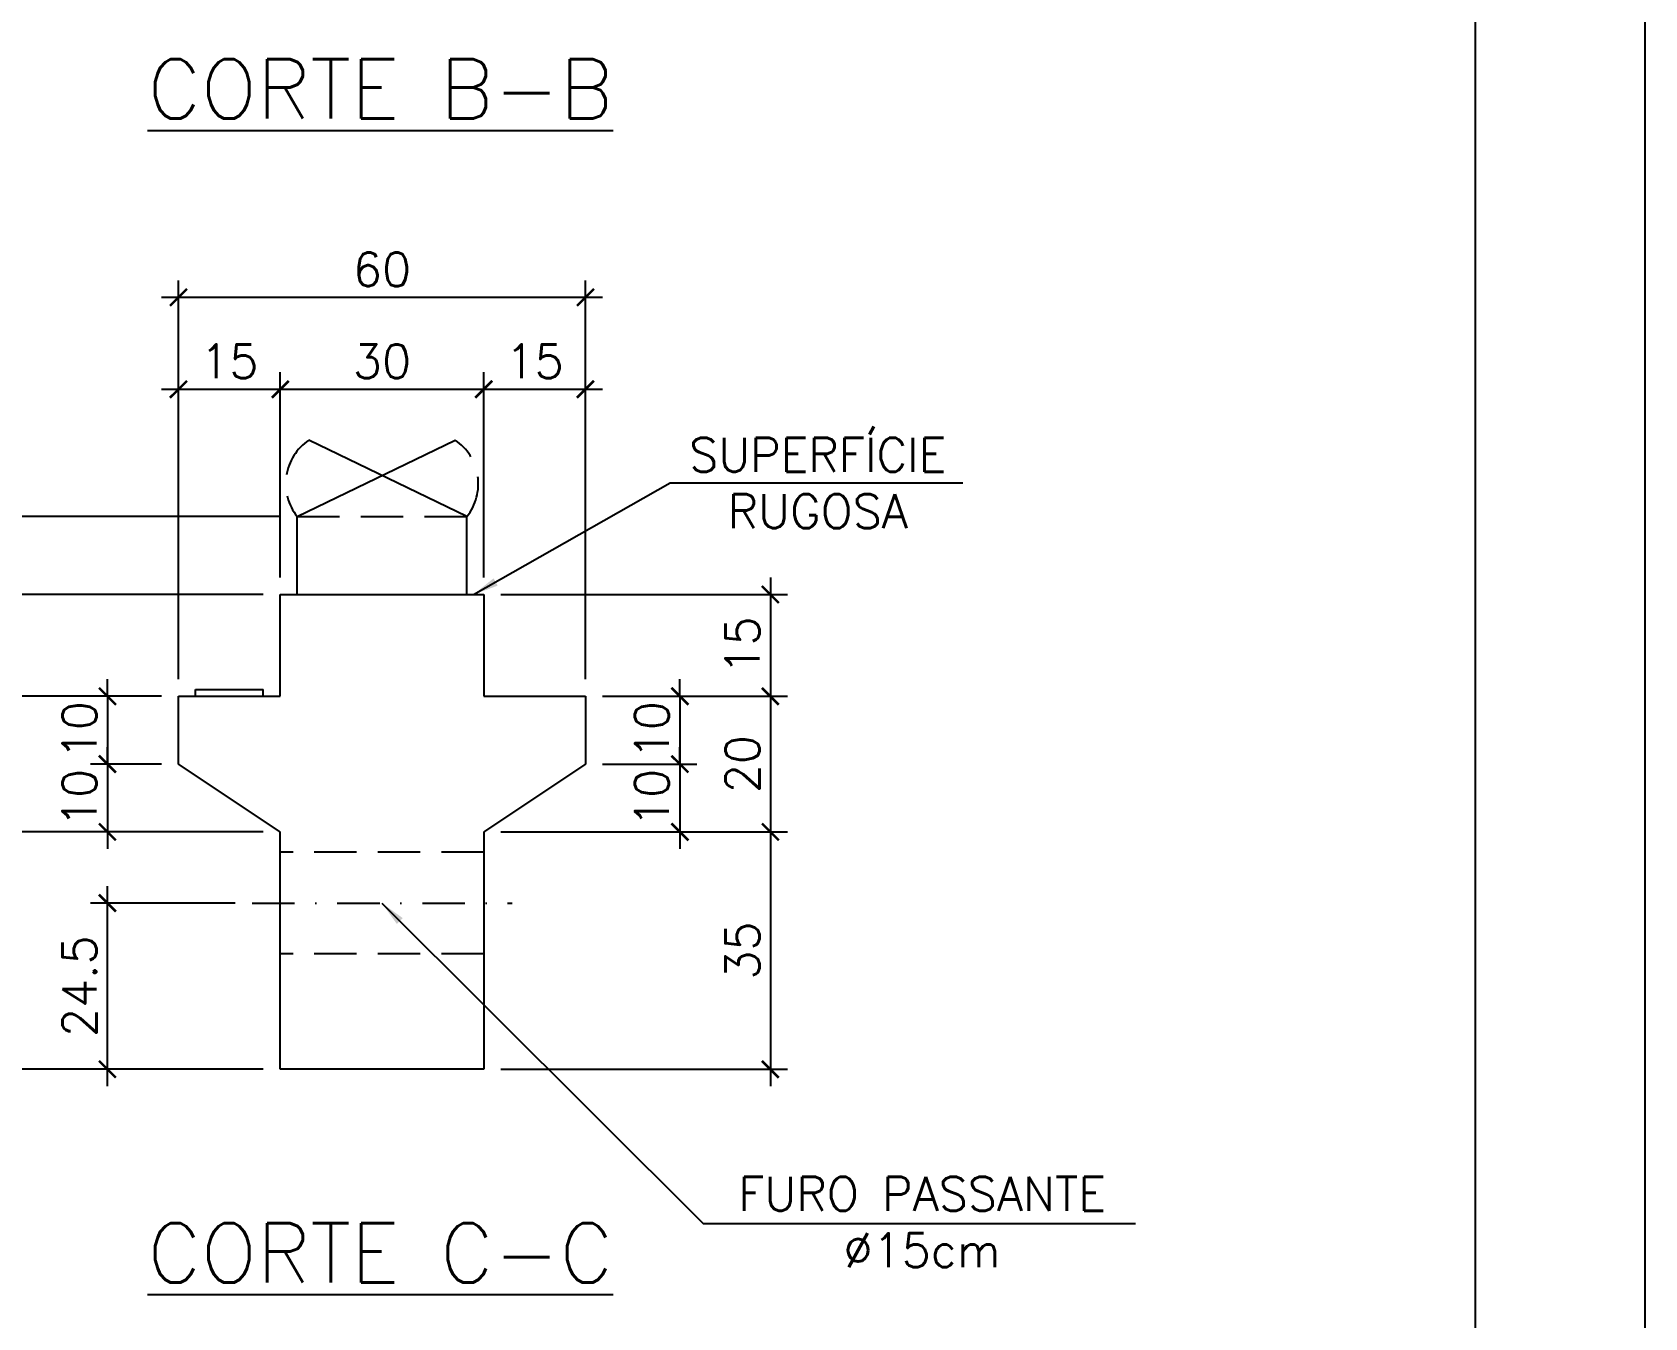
# Model space of a CAD drawing. Header units: centimetres. Extents: x 1658 to 6058, y 7962 to 9447.
# Drawn here: x 3282.9 to 3758.4, y 8270.3 to 8649.4 of the extents above; entities that cross this region are included whole.
import ezdxf

# ---------------------------------------------------------------- set-up
doc = ezdxf.new("R2010")
doc.units = ezdxf.units.CM
doc.header["$LTSCALE"] = 50
doc.header["$MEASUREMENT"] = 0
doc.header["$PDMODE"] = 67
doc.linetypes.add('DASHDOT', pattern=[1, 0.5, -0.25, 0, -0.25])
doc.linetypes.add('HIDDEN', pattern=[0.375, 0.25, -0.125])
for name, color, linetype in [('COTAS-PRECON', 1, 'Continuous'), ('FORMATO-PRECON', 2, 'Continuous'), ('LINHA-01-PRECON', 1, 'Continuous'), ('LINHA-04-PRECON', 4, 'Continuous')]:
    doc.layers.add(name, color=color, linetype=linetype)
doc.styles.get("Standard").update_dxf_attribs({"font": 'romans.shx'})
doc.linetypes.add('ZIGZAG', pattern='A,0.0001,-0.2,[131,ltypeshp.shx,S=0.2,R=0,X=-0.2,Y=0],-0.4,[131,ltypeshp.shx,S=0.2,R=180,X=0.2,Y=0],-0.2', length=0.8001)
doc.dimstyles.new('ESC50-25', dxfattribs={"dimscale": 50, "dimtxt": 0.2, "dimasz": 0.1, "dimexe": 0.1, "dimexo": 0.1, "dimgap": 0.065, "dimtad": 1, "dimdec": 1, "dimlfac": 0.5, "dimzin": 12, "dimdsep": 46, "dimtxsty": 'Standard', "dimblk": 'ARCHTICK', "dimcen": 0.09, "dimdle": 0.1, "dimclrd": 256, "dimclre": 256, "dimclrt": 2, "dimaunit": 1, "dimazin": 0, "dimtfac": 1, "dimtdec": 1, "dimtix": 1, "dimtmove": 1, "dimatfit": 3, "dimfxl": 1, "dimtolj": 1, "dimtzin": 0, "dimlwd": -1, "dimlwe": -1, "dimarcsym": 0})
doc.dimstyles.new('ESC50-50', dxfattribs={"dimscale": 50, "dimtxt": 0.2, "dimasz": 0.15, "dimexe": 0.15, "dimexo": 0.15, "dimgap": 0.08, "dimtad": 1, "dimdec": 1, "dimzin": 12, "dimdsep": 46, "dimtxsty": 'Standard', "dimblk": 'ARCHTICK', "dimcen": 0.09, "dimdle": 0.15, "dimclrd": 256, "dimclre": 256, "dimclrt": 2, "dimazin": 3, "dimtfac": 1, "dimtdec": 1, "dimtix": 1, "dimtmove": 2, "dimatfit": 2, "dimfxl": 0.15, "dimtolj": 1, "dimtzin": 0, "dimarcsym": 0})

# ---------------------------------------------------------------- blocks, each defined once
blk = doc.blocks.new('A$C12EB5E76')
at = {"layer": 'FORMATO-PRECON'}
blk.add_lwpolyline([(-114.69, 1254.28), (-114.69, 4224.28), (4085.31, 4224.28), (4085.31, 1254.28)], close=True, dxfattribs=at)
at = {"layer": 'FORMATO-PRECON', "color": 6}
blk.add_lwpolyline([(135.31, 1354.28), (135.31, 4124.28), (3985.31, 4124.28), (3985.31, 1354.28)], close=True, dxfattribs=at)
blk = doc.blocks.new('_ArchTick')
at = {"color": 0, "linetype": 'ByBlock', "const_width": 0.15}
blk.add_lwpolyline([(-0.5, -0.5), (0.5, 0.5)], dxfattribs=at)
blk = doc.blocks.new('*D114')
at = {"layer": 'COTAS-PRECON', "transparency": 16777216}
for p, q in [((3246.98, 8506.57), (3246.98, 8511.57)), ((3356.04, 8506.57), (3241.98, 8506.57)), ((3246.98, 8506.57), (3246.98, 8483.57)), ((3351.04, 8483.57), (3241.98, 8483.57)), ((3246.98, 8483.57), (3246.98, 8478.57))]:
    blk.add_line(p, q, dxfattribs=at)
at = {"layer": 'Defpoints', "color": 0, "transparency": 16777216}
for p in [(3361.04, 8506.57), (3246.98, 8483.57), (3356.04, 8483.57)]:
    blk.add_point(p, dxfattribs=at)
at = {"layer": 'COTAS-PRECON', "transparency": 16777216, "xscale": 5, "yscale": 5, "zscale": 5}
for p, rotation in [((3246.98, 8506.57), 270), ((3246.98, 8483.57), 90)]:
    blk.add_blockref('_ArchTick', p, dxfattribs=dict(at, rotation=rotation))
at = {"layer": 'COTAS-PRECON', "color": 2, "transparency": 16777216, "insert": (3238.73, 8495.07), "char_height": 10, "attachment_point": 5, "rotation": 90}
blk.add_mtext('\\A1;11.5', dxfattribs=at)
blk = doc.blocks.new('*D115')
at = {"layer": 'COTAS-PRECON', "transparency": 16777216}
for p, q in [((3246.98, 8488.57), (3246.98, 8338.57)), ((3351.04, 8483.57), (3241.98, 8483.57)), ((3351.04, 8343.57), (3241.98, 8343.57))]:
    blk.add_line(p, q, dxfattribs=at)
at = {"layer": 'Defpoints', "color": 0, "transparency": 16777216}
for p in [(3356.04, 8483.57), (3246.98, 8343.57), (3356.04, 8343.57)]:
    blk.add_point(p, dxfattribs=at)
at = {"layer": 'COTAS-PRECON', "transparency": 16777216, "xscale": 5, "yscale": 5, "zscale": 5}
for p, rotation in [((3246.98, 8483.57), 90), ((3246.98, 8343.57), 270)]:
    blk.add_blockref('_ArchTick', p, dxfattribs=dict(at, rotation=rotation))
at = {"layer": 'COTAS-PRECON', "color": 2, "transparency": 16777216, "insert": (3238.73, 8413.57), "char_height": 10, "attachment_point": 5, "rotation": 90}
blk.add_mtext('\\A1;70', dxfattribs=at)
blk = doc.blocks.new('*D116')
at = {"layer": 'COTAS-PRECON', "transparency": 16777216}
for p, q in [((3275.35, 8488.57), (3275.35, 8448.57)), ((3351.04, 8483.57), (3270.35, 8483.57)), ((3321.04, 8453.57), (3270.35, 8453.57))]:
    blk.add_line(p, q, dxfattribs=at)
at = {"layer": 'Defpoints', "color": 0, "transparency": 16777216}
for p in [(3356.04, 8483.57), (3275.35, 8453.57), (3326.04, 8453.57)]:
    blk.add_point(p, dxfattribs=at)
at = {"layer": 'COTAS-PRECON', "transparency": 16777216, "xscale": 5, "yscale": 5, "zscale": 5}
for p, rotation in [((3275.35, 8483.57), 90), ((3275.35, 8453.57), 270)]:
    blk.add_blockref('_ArchTick', p, dxfattribs=dict(at, rotation=rotation))
at = {"layer": 'COTAS-PRECON', "color": 2, "transparency": 16777216, "insert": (3267.1, 8468.57), "char_height": 10, "attachment_point": 5, "rotation": 90}
blk.add_mtext('\\A1;15', dxfattribs=at)
blk = doc.blocks.new('*D117')
at = {"layer": 'COTAS-PRECON', "transparency": 16777216}
for p, q in [((3275.35, 8458.57), (3275.35, 8408.57)), ((3321.04, 8453.57), (3270.35, 8453.57)), ((3351.04, 8413.57), (3270.35, 8413.57))]:
    blk.add_line(p, q, dxfattribs=at)
at = {"layer": 'Defpoints', "color": 0, "transparency": 16777216}
for p in [(3326.04, 8453.57), (3275.35, 8413.57), (3356.04, 8413.57)]:
    blk.add_point(p, dxfattribs=at)
at = {"layer": 'COTAS-PRECON', "transparency": 16777216, "xscale": 5, "yscale": 5, "zscale": 5}
for p, rotation in [((3275.35, 8453.57), 90), ((3275.35, 8413.57), 270)]:
    blk.add_blockref('_ArchTick', p, dxfattribs=dict(at, rotation=rotation))
at = {"layer": 'COTAS-PRECON', "color": 2, "transparency": 16777216, "insert": (3267.1, 8433.57), "char_height": 10, "attachment_point": 5, "rotation": 90}
blk.add_mtext('\\A1;20', dxfattribs=at)
blk = doc.blocks.new('*D118')
at = {"layer": 'COTAS-PRECON', "transparency": 16777216}
for p, q in [((3275.35, 8418.57), (3275.35, 8338.57)), ((3351.04, 8413.57), (3270.35, 8413.57)), ((3351.04, 8343.57), (3270.35, 8343.57))]:
    blk.add_line(p, q, dxfattribs=at)
at = {"layer": 'Defpoints', "color": 0, "transparency": 16777216}
for p in [(3356.04, 8413.57), (3275.35, 8343.57), (3356.04, 8343.57)]:
    blk.add_point(p, dxfattribs=at)
at = {"layer": 'COTAS-PRECON', "transparency": 16777216, "xscale": 5, "yscale": 5, "zscale": 5}
for p, rotation in [((3275.35, 8413.57), 90), ((3275.35, 8343.57), 270)]:
    blk.add_blockref('_ArchTick', p, dxfattribs=dict(at, rotation=rotation))
at = {"layer": 'COTAS-PRECON', "color": 2, "transparency": 16777216, "insert": (3267.1, 8378.57), "char_height": 10, "attachment_point": 5, "rotation": 90}
blk.add_mtext('\\A1;35', dxfattribs=at)
blk = doc.blocks.new('*D119')
at = {"layer": 'COTAS-PRECON', "transparency": 16777216}
for p, q in [((3305.08, 8453.57), (3305.08, 8458.57)), ((3321.04, 8453.57), (3300.08, 8453.57)), ((3305.08, 8453.57), (3305.08, 8433.57)), ((3321.04, 8433.57), (3300.08, 8433.57)), ((3305.08, 8433.57), (3305.08, 8428.57))]:
    blk.add_line(p, q, dxfattribs=at)
at = {"layer": 'Defpoints', "color": 0, "transparency": 16777216}
for p in [(3326.04, 8453.57), (3305.08, 8433.57), (3326.04, 8433.57)]:
    blk.add_point(p, dxfattribs=at)
at = {"layer": 'COTAS-PRECON', "transparency": 16777216, "xscale": 5, "yscale": 5, "zscale": 5}
for p, rotation in [((3305.08, 8453.57), 270), ((3305.08, 8433.57), 90)]:
    blk.add_blockref('_ArchTick', p, dxfattribs=dict(at, rotation=rotation))
at = {"layer": 'COTAS-PRECON', "color": 2, "transparency": 16777216, "insert": (3296.83, 8443.57), "char_height": 10, "attachment_point": 5, "rotation": 90}
blk.add_mtext('\\A1;10', dxfattribs=at)
blk = doc.blocks.new('*D120')
at = {"layer": 'COTAS-PRECON', "transparency": 16777216}
for p, q in [((3305.08, 8433.57), (3305.08, 8438.57)), ((3321.04, 8433.57), (3300.08, 8433.57)), ((3305.08, 8433.57), (3305.08, 8413.57)), ((3351.04, 8413.57), (3300.08, 8413.57)), ((3305.08, 8413.57), (3305.08, 8408.57))]:
    blk.add_line(p, q, dxfattribs=at)
at = {"layer": 'Defpoints', "color": 0, "transparency": 16777216}
for p in [(3326.04, 8433.57), (3305.08, 8413.57), (3356.04, 8413.57)]:
    blk.add_point(p, dxfattribs=at)
at = {"layer": 'COTAS-PRECON', "transparency": 16777216, "xscale": 5, "yscale": 5, "zscale": 5}
for p, rotation in [((3305.08, 8433.57), 270), ((3305.08, 8413.57), 90)]:
    blk.add_blockref('_ArchTick', p, dxfattribs=dict(at, rotation=rotation))
at = {"layer": 'COTAS-PRECON', "color": 2, "transparency": 16777216, "insert": (3296.83, 8423.57), "char_height": 10, "attachment_point": 5, "rotation": 90}
blk.add_mtext('\\A1;10', dxfattribs=at)
blk = doc.blocks.new('*D121')
at = {"layer": 'COTAS-PRECON', "transparency": 16777216}
for p, q in [((3326.04, 8458.57), (3326.04, 8549.11)), ((3356.04, 8488.57), (3356.04, 8549.11)), ((3321.04, 8544.11), (3361.04, 8544.11))]:
    blk.add_line(p, q, dxfattribs=at)
at = {"layer": 'Defpoints', "color": 0, "transparency": 16777216}
for p in [(3356.04, 8544.11), (3356.04, 8483.57), (3326.04, 8453.57)]:
    blk.add_point(p, dxfattribs=at)
at = {"layer": 'COTAS-PRECON', "transparency": 16777216, "xscale": 5, "yscale": 5, "zscale": 5, "rotation": 180}
blk.add_blockref('_ArchTick', (3326.04, 8544.11), dxfattribs=at)
at = {"layer": 'COTAS-PRECON', "transparency": 16777216, "xscale": 5, "yscale": 5, "zscale": 5}
blk.add_blockref('_ArchTick', (3356.04, 8544.11), dxfattribs=at)
at = {"layer": 'COTAS-PRECON', "color": 2, "transparency": 16777216, "insert": (3341.04, 8552.36), "char_height": 10, "attachment_point": 5}
blk.add_mtext('\\A1;15', dxfattribs=at)
blk = doc.blocks.new('*D122')
at = {"layer": 'COTAS-PRECON', "transparency": 16777216}
for p, q in [((3356.04, 8488.57), (3356.04, 8549.11)), ((3416.04, 8488.57), (3416.04, 8549.11)), ((3351.04, 8544.11), (3421.04, 8544.11))]:
    blk.add_line(p, q, dxfattribs=at)
at = {"layer": 'Defpoints', "color": 0, "transparency": 16777216}
for p in [(3416.04, 8544.11), (3356.04, 8483.57), (3416.04, 8483.57)]:
    blk.add_point(p, dxfattribs=at)
at = {"layer": 'COTAS-PRECON', "transparency": 16777216, "xscale": 5, "yscale": 5, "zscale": 5, "rotation": 180}
blk.add_blockref('_ArchTick', (3356.04, 8544.11), dxfattribs=at)
at = {"layer": 'COTAS-PRECON', "transparency": 16777216, "xscale": 5, "yscale": 5, "zscale": 5}
blk.add_blockref('_ArchTick', (3416.04, 8544.11), dxfattribs=at)
at = {"layer": 'COTAS-PRECON', "color": 2, "transparency": 16777216, "insert": (3386.04, 8552.36), "char_height": 10, "attachment_point": 5}
blk.add_mtext('\\A1;30', dxfattribs=at)
blk = doc.blocks.new('*D123')
at = {"layer": 'COTAS-PRECON', "transparency": 16777216}
for p, q in [((3416.04, 8488.57), (3416.04, 8549.11)), ((3446.04, 8458.57), (3446.04, 8549.11)), ((3411.04, 8544.11), (3451.04, 8544.11))]:
    blk.add_line(p, q, dxfattribs=at)
at = {"layer": 'Defpoints', "color": 0, "transparency": 16777216}
for p in [(3446.04, 8544.11), (3416.04, 8483.57), (3446.04, 8453.57)]:
    blk.add_point(p, dxfattribs=at)
at = {"layer": 'COTAS-PRECON', "transparency": 16777216, "xscale": 5, "yscale": 5, "zscale": 5, "rotation": 180}
blk.add_blockref('_ArchTick', (3416.04, 8544.11), dxfattribs=at)
at = {"layer": 'COTAS-PRECON', "transparency": 16777216, "xscale": 5, "yscale": 5, "zscale": 5}
blk.add_blockref('_ArchTick', (3446.04, 8544.11), dxfattribs=at)
at = {"layer": 'COTAS-PRECON', "color": 2, "transparency": 16777216, "insert": (3431.04, 8552.36), "char_height": 10, "attachment_point": 5}
blk.add_mtext('\\A1;15', dxfattribs=at)
blk = doc.blocks.new('*D124')
at = {"layer": 'COTAS-PRECON', "transparency": 16777216}
for p, q in [((3326.04, 8458.57), (3326.04, 8576.23)), ((3446.04, 8458.57), (3446.04, 8576.23)), ((3321.04, 8571.23), (3451.04, 8571.23))]:
    blk.add_line(p, q, dxfattribs=at)
at = {"layer": 'Defpoints', "color": 0, "transparency": 16777216}
for p in [(3446.04, 8571.23), (3326.04, 8453.57), (3446.04, 8453.57)]:
    blk.add_point(p, dxfattribs=at)
at = {"layer": 'COTAS-PRECON', "transparency": 16777216, "xscale": 5, "yscale": 5, "zscale": 5, "rotation": 180}
blk.add_blockref('_ArchTick', (3326.04, 8571.23), dxfattribs=at)
at = {"layer": 'COTAS-PRECON', "transparency": 16777216, "xscale": 5, "yscale": 5, "zscale": 5}
blk.add_blockref('_ArchTick', (3446.04, 8571.23), dxfattribs=at)
at = {"layer": 'COTAS-PRECON', "color": 2, "transparency": 16777216, "insert": (3386.04, 8579.48), "char_height": 10, "attachment_point": 5}
blk.add_mtext('\\A1;60', dxfattribs=at)
blk = doc.blocks.new('*D125')
at = {"layer": 'COTAS-PRECON', "transparency": 16777216}
for p, q in [((3500.55, 8488.57), (3500.55, 8448.57)), ((3421.04, 8483.57), (3505.55, 8483.57)), ((3451.04, 8453.57), (3505.55, 8453.57))]:
    blk.add_line(p, q, dxfattribs=at)
at = {"layer": 'Defpoints', "color": 0, "transparency": 16777216}
for p in [(3416.04, 8483.57), (3446.04, 8453.57), (3500.55, 8453.57)]:
    blk.add_point(p, dxfattribs=at)
at = {"layer": 'COTAS-PRECON', "transparency": 16777216, "xscale": 5, "yscale": 5, "zscale": 5}
for p, rotation in [((3500.55, 8483.57), 90), ((3500.55, 8453.57), 270)]:
    blk.add_blockref('_ArchTick', p, dxfattribs=dict(at, rotation=rotation))
at = {"layer": 'COTAS-PRECON', "color": 2, "transparency": 16777216, "insert": (3492.3, 8468.57), "char_height": 10, "attachment_point": 5, "rotation": 90}
blk.add_mtext('\\A1;15', dxfattribs=at)
blk = doc.blocks.new('*D126')
at = {"layer": 'COTAS-PRECON', "transparency": 16777216}
for p, q in [((3500.55, 8458.57), (3500.55, 8408.57)), ((3451.04, 8453.57), (3505.55, 8453.57)), ((3421.04, 8413.57), (3505.55, 8413.57))]:
    blk.add_line(p, q, dxfattribs=at)
at = {"layer": 'Defpoints', "color": 0, "transparency": 16777216}
for p in [(3446.04, 8453.57), (3416.04, 8413.57), (3500.55, 8413.57)]:
    blk.add_point(p, dxfattribs=at)
at = {"layer": 'COTAS-PRECON', "transparency": 16777216, "xscale": 5, "yscale": 5, "zscale": 5}
for p, rotation in [((3500.55, 8453.57), 90), ((3500.55, 8413.57), 270)]:
    blk.add_blockref('_ArchTick', p, dxfattribs=dict(at, rotation=rotation))
at = {"layer": 'COTAS-PRECON', "color": 2, "transparency": 16777216, "insert": (3492.3, 8433.57), "char_height": 10, "attachment_point": 5, "rotation": 90}
blk.add_mtext('\\A1;20', dxfattribs=at)
blk = doc.blocks.new('*D127')
at = {"layer": 'COTAS-PRECON', "transparency": 16777216}
for p, q in [((3500.55, 8418.57), (3500.55, 8338.57)), ((3421.04, 8413.57), (3505.55, 8413.57)), ((3421.04, 8343.57), (3505.55, 8343.57))]:
    blk.add_line(p, q, dxfattribs=at)
at = {"layer": 'Defpoints', "color": 0, "transparency": 16777216}
for p in [(3416.04, 8413.57), (3416.04, 8343.57), (3500.55, 8343.57)]:
    blk.add_point(p, dxfattribs=at)
at = {"layer": 'COTAS-PRECON', "transparency": 16777216, "xscale": 5, "yscale": 5, "zscale": 5}
for p, rotation in [((3500.55, 8413.57), 90), ((3500.55, 8343.57), 270)]:
    blk.add_blockref('_ArchTick', p, dxfattribs=dict(at, rotation=rotation))
at = {"layer": 'COTAS-PRECON', "color": 2, "transparency": 16777216, "insert": (3492.3, 8378.57), "char_height": 10, "attachment_point": 5, "rotation": 90}
blk.add_mtext('\\A1;35', dxfattribs=at)
blk = doc.blocks.new('*D128')
at = {"layer": 'COTAS-PRECON', "transparency": 16777216}
for p, q in [((3473.87, 8453.57), (3473.87, 8458.57)), ((3451.04, 8453.57), (3478.87, 8453.57)), ((3473.87, 8453.57), (3473.87, 8433.57)), ((3451.04, 8433.57), (3478.87, 8433.57)), ((3473.87, 8433.57), (3473.87, 8428.57))]:
    blk.add_line(p, q, dxfattribs=at)
at = {"layer": 'Defpoints', "color": 0, "transparency": 16777216}
for p in [(3446.04, 8453.57), (3446.04, 8433.57), (3473.87, 8433.57)]:
    blk.add_point(p, dxfattribs=at)
at = {"layer": 'COTAS-PRECON', "transparency": 16777216, "xscale": 5, "yscale": 5, "zscale": 5}
for p, rotation in [((3473.87, 8453.57), 270), ((3473.87, 8433.57), 90)]:
    blk.add_blockref('_ArchTick', p, dxfattribs=dict(at, rotation=rotation))
at = {"layer": 'COTAS-PRECON', "color": 2, "transparency": 16777216, "insert": (3465.62, 8443.57), "char_height": 10, "attachment_point": 5, "rotation": 90}
blk.add_mtext('\\A1;10', dxfattribs=at)
blk = doc.blocks.new('*D129')
at = {"layer": 'COTAS-PRECON', "transparency": 16777216}
for p, q in [((3473.87, 8433.57), (3473.87, 8438.57)), ((3451.04, 8433.57), (3478.87, 8433.57)), ((3473.87, 8433.57), (3473.87, 8413.57)), ((3421.04, 8413.57), (3478.87, 8413.57)), ((3473.87, 8413.57), (3473.87, 8408.57))]:
    blk.add_line(p, q, dxfattribs=at)
at = {"layer": 'Defpoints', "color": 0, "transparency": 16777216}
for p in [(3446.04, 8433.57), (3416.04, 8413.57), (3473.87, 8413.57)]:
    blk.add_point(p, dxfattribs=at)
at = {"layer": 'COTAS-PRECON', "transparency": 16777216, "xscale": 5, "yscale": 5, "zscale": 5}
for p, rotation in [((3473.87, 8433.57), 270), ((3473.87, 8413.57), 90)]:
    blk.add_blockref('_ArchTick', p, dxfattribs=dict(at, rotation=rotation))
at = {"layer": 'COTAS-PRECON', "color": 2, "transparency": 16777216, "insert": (3465.62, 8423.57), "char_height": 10, "attachment_point": 5, "rotation": 90}
blk.add_mtext('\\A1;10', dxfattribs=at)
blk = doc.blocks.new('*D169')
at = {"layer": 'COTAS-PRECON', "transparency": 16777216}
for p, q in [((3305.08, 8338.57), (3305.08, 8397.57)), ((3342.75, 8392.57), (3300.08, 8392.57)), ((3351.04, 8343.57), (3300.08, 8343.57))]:
    blk.add_line(p, q, dxfattribs=at)
at = {"layer": 'Defpoints', "color": 0, "transparency": 16777216}
for p in [(3305.08, 8392.57), (3347.75, 8392.57), (3356.04, 8343.57)]:
    blk.add_point(p, dxfattribs=at)
at = {"layer": 'COTAS-PRECON', "transparency": 16777216, "xscale": 5, "yscale": 5, "zscale": 5}
for p, rotation in [((3305.08, 8392.57), 90), ((3305.08, 8343.57), 270)]:
    blk.add_blockref('_ArchTick', p, dxfattribs=dict(at, rotation=rotation))
at = {"layer": 'COTAS-PRECON', "color": 2, "transparency": 16777216, "insert": (3296.83, 8368.07), "char_height": 10, "attachment_point": 5, "rotation": 90}
blk.add_mtext('\\A1;24.5', dxfattribs=at)

msp = doc.modelspace()

# ---------------------------------------------------------------- linework, layer by layer
at = {"layer": 'COTAS-PRECON', "linetype": 'HIDDEN'}
msp.add_line((3361.045, 8506.573), (3411.045, 8506.573), dxfattribs=at)
at = {"layer": 'COTAS-PRECON', "extrusion": (0, 1, 0)}
for p in [(3331.045, 8455.573), (3351.045, 8453.573)]:
    msp.add_line(p, (3351.045, 8455.573), dxfattribs=at)
at = {"layer": 'COTAS-PRECON'}
msp.add_line((3331.045, 8453.573), (3331.045, 8455.573), dxfattribs=at)
at = {"layer": 'COTAS-PRECON', "linetype": 'HIDDEN', "extrusion": (0, 1, 0)}
for p, q in [((3416.045, 8407.573), (3356.045, 8407.573)), ((3416.045, 8377.573), (3356.045, 8377.573))]:
    msp.add_line(p, q, dxfattribs=at)
at = {"layer": 'COTAS-PRECON', "linetype": 'HIDDEN'}
for centre, start, end in [((3373.196, 8516.261), 124.24845, 218.56329), ((3398.893, 8516.261), 321.43671, 55.75155)]:
    msp.add_arc(centre, 15.54, start, end, dxfattribs=at)
at = {"layer": 'LINHA-01-PRECON', "linetype": 'DASHDOT', "ltscale": 0.5}
msp.add_line((3347.751, 8392.573), (3424.455, 8392.573), dxfattribs=at)
at = {"layer": 'LINHA-04-PRECON'}
for p, q in [((3361.045, 8506.573), (3407.639, 8529.106)), ((3411.045, 8506.573), (3364.45, 8529.106))]:
    msp.add_line(p, q, dxfattribs=at)
at = {"layer": 'LINHA-04-PRECON', "extrusion": (0, 1, 0)}
for p, q in [((3356.045, 8453.573), (3356.045, 8483.573)), ((3416.045, 8483.573), (3416.045, 8453.573)), ((3326.045, 8453.573), (3356.045, 8453.573)), ((3326.045, 8433.573), (3326.045, 8453.573)), ((3416.045, 8453.573), (3446.045, 8453.573)), ((3446.045, 8453.573), (3446.045, 8433.573)), ((3356.045, 8413.573), (3326.045, 8433.573)), ((3446.045, 8433.573), (3416.045, 8413.573)), ((3356.045, 8343.573), (3356.045, 8413.573)), ((3416.045, 8413.573), (3416.045, 8343.573)), ((3416.045, 8343.573), (3356.045, 8343.573))]:
    msp.add_line(p, q, dxfattribs=at)
at = {"layer": 'LINHA-04-PRECON', "linetype": 'ZIGZAG', "ltscale": 0.15}
msp.add_line((3356.045, 8483.573), (3416.045, 8483.573), dxfattribs=at)
at = {"layer": 'LINHA-04-PRECON'}
for points in [[(3361.045, 8483.573), (3361.045, 8506.573)], [(3411.045, 8483.573), (3411.045, 8506.573)]]:
    msp.add_lwpolyline(points, dxfattribs=at)

# ---------------------------------------------------------------- block references
at = {"layer": 'COTAS-PRECON', "xscale": 0.5000000000000071, "yscale": 0.5000000000000071, "zscale": 0.5000000000000071}
msp.add_blockref('A$C12EB5E76', (1715.702, 7335.343), dxfattribs=at)

# ---------------------------------------------------------------- texts
at = {"layer": 'LINHA-01-PRECON', "color": 2, "attachment_point": 5}
for s, insert, char_height in [('\\A1;{\\L\\C4;CORTE B-B}', (3385.543, 8632.704), 17.5), ('\\A1;SUPERFÍCIE\\PRUGOSA', (3514.52, 8516.473), 10), ('\\A1;FURO PASSANTE\\P%%C15cm', (3545.278, 8298.524), 10), ('\\A1;{\\L\\C4;CORTE C-C}', (3385.543, 8289.408), 17.5)]:
    msp.add_mtext(s, dxfattribs=dict(at, insert=insert, char_height=char_height))

# ---------------------------------------------------------------- dimensions: what is measured, and where the dimension line sits
at = {"layer": 'COTAS-PRECON'}
for base, p1, p2, picture, middle in [((3446.045, 8571.227), (3326.045, 8453.573), (3446.045, 8453.573), '*D124', (3386.045, 8579.477)), ((3356.045, 8544.106), (3326.045, 8453.573), (3356.045, 8483.573), '*D121', (3341.045, 8552.356)), ((3416.045, 8544.106), (3356.045, 8483.573), (3416.045, 8483.573), '*D122', (3386.045, 8552.356)), ((3446.045, 8544.106), (3416.045, 8483.573), (3446.045, 8453.573), '*D123', (3431.045, 8552.356))]:
    dim = msp.add_linear_dim(base=base, p1=p1, p2=p2, dimstyle='ESC50-25', dxfattribs=at)
    dim.commit()
    dim.dimension.update_dxf_attribs({"geometry": picture, "text_midpoint": middle})
for base, p1, p2, picture, middle in [((3246.983, 8483.573), (3361.045, 8506.573), (3356.045, 8483.573), '*D114', (3238.733, 8495.073)), ((3246.983, 8343.573), (3356.045, 8483.573), (3356.045, 8343.573), '*D115', (3238.733, 8413.573)), ((3275.354, 8453.573), (3356.045, 8483.573), (3326.045, 8453.573), '*D116', (3267.104, 8468.573)), ((3500.551, 8453.573), (3416.045, 8483.573), (3446.045, 8453.573), '*D125', (3492.301, 8468.573)), ((3275.354, 8413.573), (3326.045, 8453.573), (3356.045, 8413.573), '*D117', (3267.104, 8433.573)), ((3305.083, 8433.573), (3326.045, 8453.573), (3326.045, 8433.573), '*D119', (3296.833, 8443.573)), ((3500.551, 8413.573), (3446.045, 8453.573), (3416.045, 8413.573), '*D126', (3492.301, 8433.573)), ((3473.873, 8433.573), (3446.045, 8453.573), (3446.045, 8433.573), '*D128', (3465.623, 8443.573)), ((3305.083, 8413.573), (3326.045, 8433.573), (3356.045, 8413.573), '*D120', (3296.833, 8423.573)), ((3473.873, 8413.573), (3446.045, 8433.573), (3416.045, 8413.573), '*D129', (3465.623, 8423.573)), ((3275.354, 8343.573), (3356.045, 8413.573), (3356.045, 8343.573), '*D118', (3267.104, 8378.573)), ((3500.551, 8343.573), (3416.045, 8413.573), (3416.045, 8343.573), '*D127', (3492.301, 8378.573)), ((3305.083, 8392.573), (3356.045, 8343.573), (3347.751, 8392.573), '*D169', (3296.833, 8368.073))]:
    dim = msp.add_linear_dim(base=base, p1=p1, p2=p2, angle=90, dimstyle='ESC50-25', dxfattribs=at)
    dim.commit()
    dim.dimension.update_dxf_attribs({"geometry": picture, "text_midpoint": middle})

# ---------------------------------------------------------------- leaders
msp.add_leader([(3385.986, 8392.573), (3480.732, 8298.135), (3608.232, 8298.135)], dimstyle='ESC50-50', override={"dimgap": 0.08, "dimtad": 1}, dxfattribs=at)
at = {"layer": 'LINHA-01-PRECON'}
msp.add_leader([(3413.011, 8483.573), (3470.978, 8516.473), (3557.337, 8516.473)], dimstyle='ESC50-50', dxfattribs=at)

doc.saveas('drawing.dxf')
